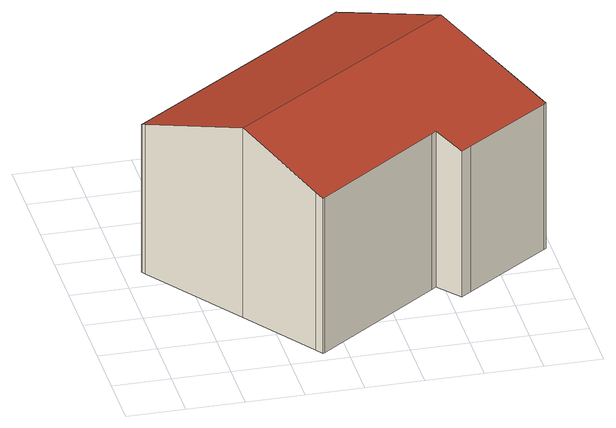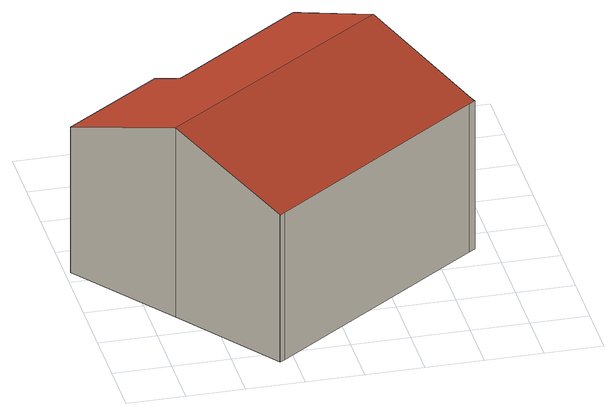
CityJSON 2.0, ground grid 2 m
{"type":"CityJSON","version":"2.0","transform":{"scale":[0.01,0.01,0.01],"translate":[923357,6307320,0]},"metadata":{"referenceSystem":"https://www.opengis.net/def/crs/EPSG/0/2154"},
"CityObjects":{
"building1":{"type":"Building","attributes":{"ArrDissolve-LoD12.global_elevation_50p":6.38,"ArrDissolve-LoD12.global_elevation_70p":6.69,"ArrDissolve-LoD12.global_elevation_max":7.19,"ArrDissolve-LoD12.global_elevation_min":0.0571,"DataCoverageCalc.data_coverage":0.917,"LASInPolygons.ground_elevations":0,"OGRLoader.annee":"2021","OGRLoader.geo_dur":"01","OGRLoader.lot":"112","PC2MeshQuality-LoD12.mesh_error_f":0.547,"PC2MeshQuality-LoD13.mesh_error_f":0.547,"PC2MeshQuality-LoD22.mesh_error_f":0.0263,"Validator-LoD12.errors":"[]","Validator-LoD13.errors":"[]","Validator-LoD22.errors":"[]"},"children":["building1-1"]},
"building1-1":{"type":"BuildingPart","parents":["building1"],"geometry":[{"type":"Solid","lod":"2.2","boundaries":[[[[0,1,2,3,4,5,6,7,8,9,10,11,12,13,14,15,16]],[[17,5,4,18]],[[19,10,9,20]],[[21,14,13,22]],[[23,11,10,19]],[[18,4,3,24]],[[25,6,5,17]],[[22,13,12,26]],[[27,8,7,28]],[[20,9,8,27]],[[29,1,0,30]],[[28,7,6,25]],[[24,3,2,31]],[[31,2,1,29]],[[32,16,15,33]],[[30,0,16,32]],[[33,15,14,21]],[[26,12,11,23]],[[28,25,17,34,35,26,23,19,20,27]],[[31,29,30,32,33,21,22,26,35,34,17,18,24]]]],"semantics":{"surfaces":[{"type":"GroundSurface"},{"type":"WallSurface","on_footprint_edge":true},{"type":"RoofSurface"}],"values":[[0,1,1,1,1,1,1,1,1,1,1,1,1,1,1,1,1,1,2,2]]}}]}
},
"vertices":[
[974,375,0],[959,364,0],[523,48,0],[518,45,0],[499,72,0],[317,331,0],[73,678,0],[64,691,0],[85,706,0],[832,1242,0],[848,1254,0],[850,1252,0],[1115,893,0],[1381,534,0],[1373,528,0],[1076,319,0],[1042,295,0],[317,331,715],[499,72,598],[848,1254,554],[832,1242,554],[1373,528,549],[1381,534,549],[850,1252,555],[518,45,586],[73,678,564],[1115,893,714],[85,706,558],[64,691,558],[959,364,588],[974,375,588],[523,48,586],[1042,295,550],[1076,319,550],[330,339,715],[1103,884,714]
]}
